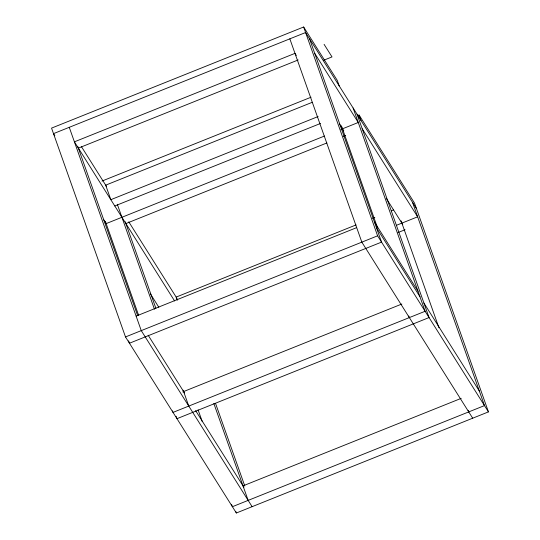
<?xml version="1.0" encoding="UTF-8"?>
<svg xmlns="http://www.w3.org/2000/svg" width="540" height="540" viewBox="0 0 540 540"><rect width="100%" height="100%" fill="white"/><g stroke="black" fill="none" stroke-linecap="round" stroke-linejoin="round"><path stroke-width="0.81" d="M339.221 85.914L337.264 80.392L303.642 27L51.55 128.115L125.503 336.947L236.358 513L488.45 411.885L414.497 203.054L359.073 115.027L357.507 115.655M78.361 148.129L298.161 59.96M323.555 60.311L332.012 56.916L324.088 44.341M101.999 181.062L311.033 97.22M312.188 102.33L105.685 185.166L110.828 199.685L318.114 116.539M114.784 205.97L320.504 123.458M324.506 136.026L106.157 223.607L103.464 219.335M340.929 129.438L358.25 122.492L314.699 53.325M125.874 223.58L326.896 142.945M343.325 136.357L345.668 135.412M356.062 224.924L176.162 297.088L177.282 300.26M372.492 218.335L374.841 217.391M391.264 210.803L393.613 209.864M136.114 316.103L356.69 227.624M396.407 225.322L417.636 216.81L362.212 128.783M125.503 336.947L377.595 235.825L488.45 411.885M398.021 232.551L405.061 229.73M182.743 391.905L401.855 304.02M243.013 485.872L461.248 398.331M416.455 208.575L305.6 32.522L53.507 133.637L54.851 135.769M296.305 55.458L294.982 53.359L74.405 141.838L174.596 300.956M339.35 123.822L343.811 130.91M386.235 198.281L402.759 224.525M374.456 222.075L418.007 291.236M376.407 227.59L419.958 296.757M423.92 303.048L479.345 391.075M472.696 418.203L361.834 242.143L289.838 38.84M81.304 146.441L106.562 186.563M128.776 221.832L177.039 298.485M150.35 293.787L158.841 307.28M148.156 335.225L184.505 392.951M195.629 410.623L243.891 487.269M252.113 506.682L141.257 330.622L69.262 127.319M412.493 202.284L484.488 405.594L232.396 506.709L231.552 504.333M401.072 220.833L438.925 327.733M468.173 410.326L468.733 411.912M359.073 115.027L361.024 120.548M357.068 114.257L429.064 317.567L176.972 418.682L176.128 416.3M353.106 107.973L425.101 311.276L173.009 412.398L172.469 410.866M341.408 125.753L377.568 227.86M408.787 316.008L409.347 317.601M309.555 38.806L381.55 242.116L129.458 343.231L128.614 340.848M303.642 27L377.595 235.825M215.554 403.441L244.802 486.034M213.847 403.502L248.157 500.391M235.798 511.414L236.358 513M198.085 409.826L202.304 421.733M125.233 221.765L155.885 308.327M117.315 204.296L154.454 309.191M183.141 390.19L188.764 406.073M105.347 221.319L138.699 315.509M77.72 146.313L137.619 315.468"/></g></svg>
